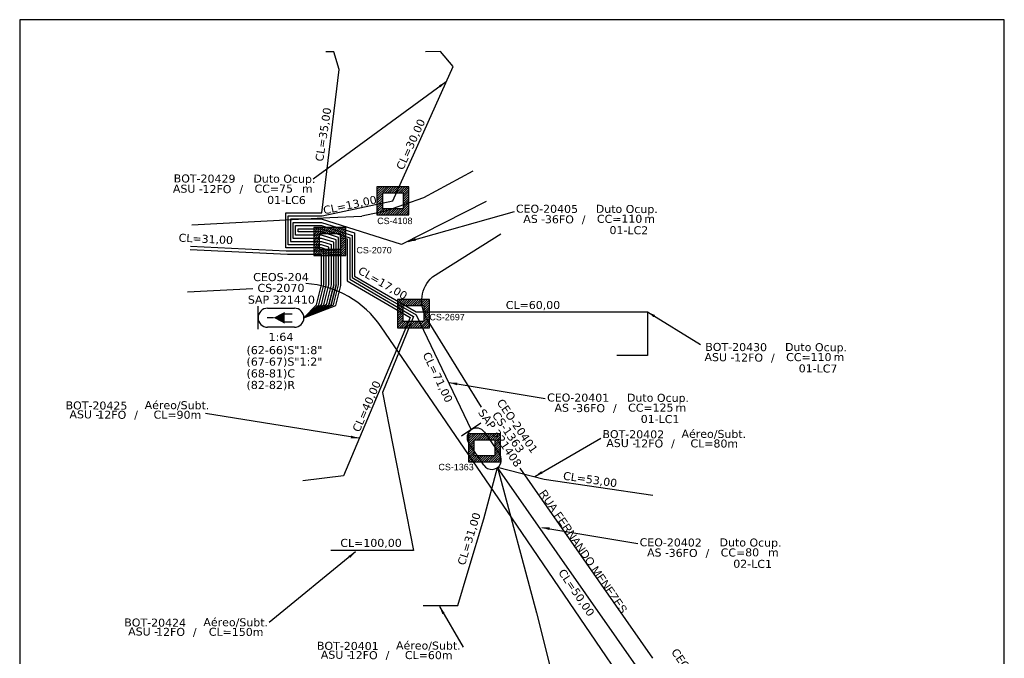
# Model space of a CAD drawing. Extents: x -89 to 749, y 705 to 1299.
# Drawn here: x 137.8 to 383.9, y 874.4 to 1034.1 of the extents above; entities that cross this region are included whole.
import ezdxf
from ezdxf.enums import TextEntityAlignment as Align

# ---------------------------------------------------------------- set-up
doc = ezdxf.new("R2010")
doc.units = 0
for name, color, linetype in [('10.1-Caixas Subterrâneas', 5, 'Continuous'), ('20.4-CEOS', 1, 'Continuous'), ('20.5-CEO', 1, 'Continuous'), ('CAP a instalar', 1, 'Continuous'), ('celulas gpon', 7, 'Continuous'), ('label_cabos', 7, 'Continuous'), ('Legenda', 1, 'Continuous'), ('QUADRA', 7, 'Continuous'), ('Segmento de Logradouro Texto', 238, 'Continuous')]:
    doc.layers.add(name, color=color, linetype=linetype)
doc.layers.add('EXTRA', color=50, linetype='Continuous', plot=False)
doc.styles.add('ARIAL', font='arial.ttf')
doc.styles.add('DIGICADE', font='arial.ttf')
doc.styles.add('siredit', font='verdana.ttf')
doc.linetypes.add('FENCELINE1', pattern='A,0.25,-0.1,[133,ltypeshp.shx,S=0.1,R=0,X=-0.1,Y=0],-0.1,1', length=1.45)
doc.dimstyles.new('CC', dxfattribs={"dimtxt": 1, "dimasz": 2, "dimexe": 0.18, "dimexo": 0.0625, "dimgap": 0.09, "dimtad": 0, "dimdec": 0, "dimrnd": 1, "dimzin": 0, "dimdsep": 46, "dimtxsty": 'siredit', "dimblk": 'NONE', "dimcen": 0, "dimse1": 1, "dimse2": 1, "dimsd1": 1, "dimsd2": 1, "dimclrt": 7, "dimadec": 0, "dimazin": 0, "dimtfac": 1, "dimtdec": 0, "dimtofl": 0, "dimtmove": 0, "dimatfit": 3, "dimfxl": 1, "dimtolj": 1, "dimtzin": 0, "dimarcsym": 0})

# ---------------------------------------------------------------- blocks, each defined once
blk = doc.blocks.new('*X59')
at = {"color": 0, "linetype": 'Continuous'}
for p, q in [((-1.25, 0.34099), (-0.49099, 1.1)), ((-1.25, 0.517767), (-0.667767, 1.1)), ((-1.25, 0.694544), (-0.844544, 1.1)), ((-1.25, 0.87132), (-1.02132, 1.1)), ((-1.25, 1.048097), (-1.198097, 1.1)), ((-0.789214, 0.625), (-0.314214, 1.1)), ((-0.612437, 0.625), (-0.137437, 1.1)), ((-0.43566, 0.625), (0.03934, 1.1)), ((-0.258883, 0.625), (0.216117, 1.1)), ((-0.082107, 0.625), (0.392893, 1.1)), ((0.09467, 0.625), (0.56967, 1.1)), ((0.271447, 0.625), (0.746447, 1.1)), ((0.448223, 0.625), (0.923223, 1.1)), ((0.625, 0.625), (1.1, 1.1)), ((0.801777, 0.625), (1.25, 1.073223)), ((0.8035, 0.449947), (1.25, 0.896447)), ((-1.25, 0.164214), (-0.8035, 0.610714)), ((-1.25, -0.012563), (-0.8035, 0.433937)), ((-1.25, -0.18934), (-0.8035, 0.25716)), ((-1.25, -0.366117), (-0.8035, 0.080383)), ((0.8035, 0.27317), (1.25, 0.71967)), ((0.8035, 0.096393), (1.25, 0.542893)), ((0.8035, -0.080383), (1.25, 0.366117)), ((0.8035, -0.25716), (1.25, 0.18934)), ((0.8035, -0.433937), (1.25, 0.012563)), ((-1.25, -0.542893), (-0.8035, -0.096393)), ((-1.25, -0.71967), (-0.8035, -0.27317)), ((-1.25, -0.896447), (-0.8035, -0.449947)), ((-1.25, -1.073223), (-0.801777, -0.625)), ((-1.1, -1.1), (-0.625, -0.625)), ((-0.923223, -1.1), (-0.448223, -0.625)), ((-0.746447, -1.1), (-0.271447, -0.625)), ((-0.56967, -1.1), (-0.09467, -0.625)), ((-0.392893, -1.1), (0.082107, -0.625)), ((-0.216117, -1.1), (0.258883, -0.625)), ((-0.03934, -1.1), (0.43566, -0.625)), ((0.137437, -1.1), (0.612437, -0.625)), ((0.314214, -1.1), (0.789214, -0.625)), ((0.49099, -1.1), (1.25, -0.34099)), ((0.667767, -1.1), (1.25, -0.517767)), ((0.8035, -0.610714), (1.25, -0.164214)), ((0.844544, -1.1), (1.25, -0.694544)), ((1.02132, -1.1), (1.25, -0.87132)), ((1.198097, -1.1), (1.25, -1.048097))]:
    blk.add_line(p, q, dxfattribs=at)
blk = doc.blocks.new('MANHOLE_MQ')
at = {"color": 0, "linetype": 'Continuous'}
for p, q in [((0.00000623, 0.00000569), (-0.00000627, 0.00000569)), ((-0.00000627, 0.00000569), (-0.00000627, -0.00000531)), ((0.00000623, -0.00000531), (0.00000623, 0.00000569)), ((-0.00000404, 0.00000331), (0.00000399, 0.00000331)), ((-0.00000404, -0.00000294), (-0.00000404, 0.00000331)), ((0.00000399, 0.00000331), (0.00000399, -0.00000294)), ((0.00000399, -0.00000294), (-0.00000404, -0.00000294)), ((0.00000399, -0.00000294), (0.00000399, -0.00000294)), ((-0.00000627, -0.00000531), (0.00000623, -0.00000531))]:
    blk.add_line(p, q, dxfattribs=at)
at = {"color": 0, "linetype": 'Continuous', "xscale": 5e-06, "yscale": 5e-06, "zscale": 1e-05}
blk.add_blockref('*X59', (-0.00000002, 0.00000019), dxfattribs=at)
blk = doc.blocks.new('Inst CB DT OCUP CFOA-SM-AS-80-TS-36')
at = {"layer": 'label_cabos', "color": 0, "style": 'siredit'}
for tag, flags, p in [('ID_ATIVIDADE', 3, (1.31, 2.67)), ('FATOR', 1, (11.56, 2.55))]:
    blk.add_attdef(tag, text='', height=1, rotation=359.69, dxfattribs=dict(at, flags=flags)).set_placement(p, align=Align.MIDDLE_CENTER)
for tag, p in [('DESTINO_CABO', (3.13, 1.26)), ('TIPO_CABO', (13.11, 1.24)), ('TIPO_CABO', (1.76, 0)), ('CABO', (4.69, -0.05)), ('/', (7.71, -0.05)), ('LANCE', (10.91, 0)), ('UND', (15.96, 0)), ('FID', (13.15, -1.41))]:
    blk.add_attdef(tag, text='', height=1, rotation=359.69, dxfattribs=at).set_placement(p, align=Align.MIDDLE_CENTER)
blk.add_attdef('QTDE', (12.43, -0.47), '', height=1, rotation=359.69, dxfattribs=at)
blk = doc.blocks.new('_None')
blk = doc.blocks.new('LEGENDA DOS CABOS')
at = {"layer": 'EXTRA', "color": 0, "style": 'siredit'}
for tag, p in [('ID', (4.6, 0.97)), ('XX', (9.03, 0.97))]:
    blk.add_attdef(tag, text='', height=0.48, rotation=359.69, dxfattribs=at).set_placement(p, align=Align.MIDDLE_CENTER)
at = {"layer": 'Legenda', "color": 0, "style": 'siredit'}
for tag, p in [('TIPO_CABO', (1.31, 0)), ('CABO', (4.69, -0.05)), ('/', (6.81, -0.05)), ('METROS', (10.03, -0.05))]:
    blk.add_attdef(tag, text='', height=0.8, rotation=359.69, dxfattribs=at).set_placement(p, align=Align.MIDDLE_CENTER)
blk = doc.blocks.new('Inst CB DT OCUP CFOA-SM-ASU-120-S-12')
at = {"layer": 'label_cabos', "color": 0, "style": 'siredit'}
for tag, flags, p in [('ID_ATIVIDADE', 3, (1.31, 2.67)), ('FATOR', 1, (11.56, 2.55))]:
    blk.add_attdef(tag, text='', height=1, rotation=359.69, dxfattribs=dict(at, flags=flags)).set_placement(p, align=Align.MIDDLE_CENTER)
for tag, p in [('DESTINO_CABO', (3.13, 1.26)), ('TIPO_CABO', (13.11, 1.24)), ('TIPO_CABO', (1.26, 0)), ('CABO', (4.69, -0.05)), ('/', (7.71, -0.05)), ('LANCE', (10.91, 0)), ('UND', (15.96, 0)), ('FID', (13.15, -1.41))]:
    blk.add_attdef(tag, text='', height=1, rotation=359.69, dxfattribs=at).set_placement(p, align=Align.MIDDLE_CENTER)
blk.add_attdef('QTDE', (12.43, -0.47), '', height=1, rotation=359.69, dxfattribs=at)
blk = doc.blocks.new('*U76')
at = {"layer": '20.4-CEOS', "color": 7, "style": 'siredit'}
for tag, p in [('FIBRAS_SPLITTER', (0, 0)), ('FIBRAS_TOP_C', (0, -4.13)), ('RESERVA_FINAIS', (0, -5.46))]:
    blk.add_attdef(tag, p, '', height=1.01, dxfattribs=at)
for tag, p, flags in [('ID_ATIVIDADE', (0, -6.77), 3), ('FATOR', (0, -8.09), 1), ('QTDE', (0, -9.4), 1), ('FID', (0, -10.71), 1)]:
    blk.add_attdef(tag, p, '', height=1.01, dxfattribs=dict(at, flags=flags))
blk = doc.blocks.new('*U77')
at = {"layer": '20.4-CEOS', "color": 7, "style": 'siredit'}
blk.add_attdef('FIBRAS_SPLITTER', (0, 0), '', height=1.01, dxfattribs=at)
for tag, p, flags in [('ID_ATIVIDADE', (0, -1.48), 3), ('FATOR', (0, -2.79), 1), ('QTDE', (0, -4.11), 1), ('FID', (0, -5.42), 1)]:
    blk.add_attdef(tag, p, '', height=1.01, dxfattribs=dict(at, flags=flags))

msp = doc.modelspace()

# ---------------------------------------------------------------- linework, layer by layer
at = {"color": 7}
msp.add_lwpolyline([(137.83, 726.66), (383.93, 726.66), (383.93, 1034.12), (137.83, 1034.12)], close=True, dxfattribs=at)
for points in [[(216.31, 967.78), (215.07, 962.81)], [(216.92, 967.78), (215.69, 962.81)]]:
    msp.add_lwpolyline(points)
at = {"layer": '20.4-CEOS', "color": 7}
for p, q in [((199.8, 961.96), (206.49, 961.96)), ((206.49, 957.2), (199.8, 957.2))]:
    msp.add_line(p, q, dxfattribs=at)
for points in [[(197.42, 956.71), (197.42, 962.45)], [(203.94, 960.53), (205.97, 960.53)], [(201.3, 959.58), (199.69, 959.58)], [(203.94, 958.54), (205.97, 958.54)]]:
    msp.add_lwpolyline(points, dxfattribs=at)
msp.add_lwpolyline([(201.3, 959.58, 0, 2.94, 0), (204.06, 959.58, 2.94, 2.94, 0)], format="xyseb", dxfattribs=at)
for centre, start, end in [((199.8, 959.58), 90, 270), ((206.49, 959.58), 270, 90)]:
    msp.add_arc(centre, 2.38, start, end, dxfattribs=at)
at = {"layer": '20.5-CEO', "color": 7}
for p, q in [((254.01, 930.94), (257.8, 925.4)), ((253.85, 922.7), (250.06, 928.24))]:
    msp.add_line(p, q, dxfattribs=at)
msp.add_lwpolyline([(253.07, 933.2), (248.3, 929.94)], dxfattribs=at)
for centre, start, end in [((252.04, 929.59), 34.3498, 214.3498), ((255.83, 924.05), 214.3498, 34.3498)]:
    msp.add_arc(centre, 2.39, start, end, dxfattribs=at)
at = {"layer": 'CAP a instalar', "color": 7, "linetype": 'FENCELINE1', "ltscale": 5}
for points in [[(213.24, 962.81), (214.47, 967.78), (214.47, 970.21), (214.47, 974.22), (214.47, 976.62), (213.25, 977.03), (204.33, 977.03), (204.33, 985.83), (213.34, 985.83), (217.69, 1021.65), (216.34, 1026.1), (214.34, 1026.09)], [(208.87, 959.59), (213.85, 962.81), (215.08, 967.78), (215.08, 977.25), (213.25, 977.83), (204.95, 977.83), (204.95, 985.03), (213.42, 985.03), (231.12, 988.82), (246.19, 1022.42), (243.04, 1026.13), (239.3, 1026.09)], [(254.45, 988.67), (233.28, 977.87), (213.25, 984.23), (205.56, 984.23), (205.56, 978.63), (213.25, 978.63), (215.67, 977.86), (215.69, 967.78), (214.45, 962.81), (208.88, 959.59)], [(208.88, 959.59), (215.07, 962.81), (216.31, 967.78), (216.31, 978.47), (213.25, 979.43), (206.17, 979.43), (206.17, 983.43), (213.25, 983.43), (221.54, 980.82), (221.54, 970.02), (236.92, 961.03), (240.25, 961.03), (294.75, 961.03), (294.75, 950.12), (293.46, 950.12), (288.35, 950.12), (287.05, 950.12)], [(208.87, 959.59), (215.69, 962.81), (216.92, 967.78), (216.92, 979.06), (213.25, 980.23), (206.78, 980.23), (206.78, 982.63), (213.25, 982.63), (220.93, 980.19), (220.93, 969.66), (229.86, 964.42), (236.92, 960.32), (250.69, 931.57)], [(208.88, 959.59), (216.3, 962.81), (217.54, 967.78), (217.54, 979.67), (213.25, 981.03), (207.4, 981.03), (207.4, 981.83), (213.25, 981.83), (220.31, 979.61), (220.31, 969.24), (236.25, 959.93), (228.48, 940.91), (236.25, 901.36), (215.62, 901.36)], [(208.87, 959.58), (216.88, 962.66), (218.11, 967.63), (218.11, 979.53), (219.7, 979.3), (219.7, 968.79), (235.45, 959.64), (218.79, 920.07), (208.64, 918.83)], [(208.88, 959.59), (212.63, 962.81), (213.87, 967.78), (213.86, 974.28), (213.86, 976.23), (213.25, 976.23), (204.45, 976.23), (180.52, 977.39)], [(208.88, 959.59), (212.01, 962.81), (213.25, 967.78), (213.25, 970.94), (213.25, 975.43), (213.25, 975.43), (204.76, 975.43), (180.47, 976.59)], [(238.68, 887.65), (247.33, 887.65), (249.93, 896.29), (253.85, 909.33), (257.26, 922.13)], [(257.26, 922.13), (267.02, 885.78), (272.82, 862.56), (255.09, 856), (249.73, 856)], [(296.04, 915.17), (268.94, 919.1), (257.26, 922.13)], [(294.28, 869.18), (257.26, 922.13)]]:
    msp.add_lwpolyline(points, dxfattribs=at)
at = {"layer": 'CAP a instalar', "color": 7, "ltscale": 5}
msp.add_lwpolyline([(213.24, 962.81), (208.88, 959.59)], dxfattribs=at)
at = {"layer": 'QUADRA', "color": 4, "ltscale": 5e-05, "elevation": -0.24}
for points in [[(251.1, 996.2), (238.78, 989.57), (229.25, 986.27), (223.39, 985.02)], [(180.86, 982.84), (215.38, 984.69), (223.39, 985.02)], [(196.07, 966.83), (179.81, 966.02)], [(262.87, 921.93), (295.97, 874.47)], [(310.44, 822.95), (311.61, 825.56), (312.45, 829.29), (312.38, 832.14), (311.94, 834.23), (309.41, 838.17), (260.81, 909.55)]]:
    msp.add_lwpolyline(points, dxfattribs=at)
for points in [[(253.25, 937.19), (239.52, 959.52, -0.361157), (240.98, 969.78), (258.06, 980.53)], [(260.81, 909.55), (228.16, 957.32, 0.228166), (209.34, 968.16)]]:
    msp.add_lwpolyline(points, format="xyb", dxfattribs=at)

# ---------------------------------------------------------------- block references
at = {"layer": '10.1-Caixas Subterrâneas', "color": 30, "xscale": 639575.1086223164, "yscale": 639575.1086223164, "zscale": 639575.1086223164}
for p, rotation in [((231.12, 988.95, -0.24), 180.0000000000628), ((215.33, 978.78), 180.0000000000629), ((236.23, 960.73), 180.0000000000629), ((254, 927.17), 180.0000000000629)]:
    msp.add_blockref('MANHOLE_MQ', p, dxfattribs=dict(at, rotation=rotation))
at = {"layer": '20.4-CEOS', "color": 0, "lineweight": 0}
ref = msp.add_blockref('*U76', (194.52, 950.48), dxfattribs=dict(at, xscale=2, yscale=2, zscale=2))
ref.add_attrib('FIBRAS_SPLITTER', '(62-66)S"1:8"', (194.52, 950.48), dxfattribs={"color": 7, "height": 2.0194, "style": 'siredit'})
ref.add_attrib('FIBRAS_TOP_C', '(68-81)C', (194.52, 944.66), dxfattribs={"color": 7, "height": 2.019, "style": 'siredit'})
ref.add_attrib('RESERVA_FINAIS', '(82-82)R', (194.52, 941.77), dxfattribs={"color": 7, "height": 2.019, "style": 'siredit'})
at = {"layer": '20.4-CEOS', "color": 0, "lineweight": 0, "xscale": 2, "yscale": 2, "zscale": 2}
msp.add_blockref('*U77', (194.52, 947.6), dxfattribs=at).add_auto_attribs({'FIBRAS_SPLITTER': '(67-67)S"1:2"'})
at = {"layer": 'label_cabos', "color": 0, "lineweight": 0}
ref = msp.add_blockref('Inst CB DT OCUP CFOA-SM-ASU-120-S-12', (177.78, 991.86), dxfattribs=dict(at, xscale=2, yscale=2, zscale=2))
ref.add_attrib('DESTINO_CABO', 'BOT-20429', dxfattribs={"color": 0, "height": 2, "rotation": 359.69, "style": 'siredit'}).set_placement((184.05, 994.39), align=Align.MIDDLE_CENTER)
ref.add_attrib('CABO', '12FO', dxfattribs={"color": 0, "height": 2, "rotation": 359.69, "style": 'siredit'}).set_placement((187.15, 991.76), align=Align.MIDDLE_CENTER)
ref.add_attrib('TIPO_CABO', 'Duto Ocup.', dxfattribs={"color": 0, "height": 2, "rotation": 359.69, "style": 'siredit'}).set_placement((204, 994.35), align=Align.MIDDLE_CENTER)
ref.add_attrib('/', '/', dxfattribs={"color": 0, "height": 2, "rotation": 359.69, "style": 'siredit'}).set_placement((193.21, 991.76), align=Align.MIDDLE_CENTER)
ref.add_attrib('TIPO_CABO', 'ASU - ', dxfattribs={"color": 0, "height": 2, "rotation": 359.69, "style": 'siredit'}).set_placement((180.31, 991.85), align=Align.MIDDLE_CENTER)
ref.add_attrib('FID', ' 01-LC6', dxfattribs={"color": 0, "height": 2, "rotation": 359.69, "style": 'siredit'}).set_placement((204.08, 989.04), align=Align.MIDDLE_CENTER)
ref.add_attrib('LANCE', 'CC=', dxfattribs={"color": 0, "height": 2, "rotation": 359.69, "style": 'siredit'}).set_placement((199.6, 991.87), align=Align.MIDDLE_CENTER)
ref.add_attrib('QTDE', '75', (202.64, 990.91), dxfattribs={"color": 0, "height": 2, "rotation": 359.69, "style": 'siredit'})
ref.add_attrib('UND', 'm', dxfattribs={"color": 0, "height": 2, "rotation": 359.69, "style": 'siredit'}).set_placement((209.71, 991.87), align=Align.MIDDLE_CENTER)
ref = msp.add_blockref('Inst CB DT OCUP CFOA-SM-AS-80-TS-36', (263.36, 984.3), dxfattribs=dict(at, xscale=2, yscale=2, zscale=2))
ref.add_attrib('DESTINO_CABO', 'CEO-20405', dxfattribs={"color": 0, "height": 2, "rotation": 359.69, "style": 'siredit'}).set_placement((269.62, 986.83), align=Align.MIDDLE_CENTER)
ref.add_attrib('CABO', '36FO', dxfattribs={"color": 0, "height": 2, "rotation": 359.69, "style": 'siredit'}).set_placement((272.73, 984.2), align=Align.MIDDLE_CENTER)
ref.add_attrib('TIPO_CABO', 'Duto Ocup.', dxfattribs={"color": 0, "height": 2, "rotation": 359.69, "style": 'siredit'}).set_placement((289.57, 986.79), align=Align.MIDDLE_CENTER)
ref.add_attrib('/', '/', dxfattribs={"color": 0, "height": 2, "rotation": 359.69, "style": 'siredit'}).set_placement((278.78, 984.2), align=Align.MIDDLE_CENTER)
ref.add_attrib('TIPO_CABO', 'AS - ', dxfattribs={"color": 0, "height": 2, "rotation": 359.69, "style": 'siredit'}).set_placement((266.88, 984.3), align=Align.MIDDLE_CENTER)
ref.add_attrib('FID', ' 01-LC2', dxfattribs={"color": 0, "height": 2, "rotation": 359.69, "style": 'siredit'}).set_placement((289.65, 981.48), align=Align.MIDDLE_CENTER)
ref.add_attrib('LANCE', 'CC=', dxfattribs={"color": 0, "height": 2, "rotation": 359.69, "style": 'siredit'}).set_placement((285.17, 984.31), align=Align.MIDDLE_CENTER)
ref.add_attrib('QTDE', '110', (288.21, 983.36), dxfattribs={"color": 0, "height": 2, "rotation": 359.69, "style": 'siredit'})
ref.add_attrib('UND', 'm', dxfattribs={"color": 0, "height": 2, "rotation": 359.69, "style": 'siredit'}).set_placement((295.28, 984.31), align=Align.MIDDLE_CENTER)
ref = msp.add_blockref('Inst CB DT OCUP CFOA-SM-ASU-120-S-12', (310.65, 949.73), dxfattribs=dict(at, xscale=2, yscale=2, zscale=2))
ref.add_attrib('DESTINO_CABO', 'BOT-20430', dxfattribs={"color": 0, "height": 2, "rotation": 359.69, "style": 'siredit'}).set_placement((316.91, 952.26), align=Align.MIDDLE_CENTER)
ref.add_attrib('CABO', '12FO', dxfattribs={"color": 0, "height": 2, "rotation": 359.69, "style": 'siredit'}).set_placement((320.02, 949.63), align=Align.MIDDLE_CENTER)
ref.add_attrib('TIPO_CABO', 'Duto Ocup.', dxfattribs={"color": 0, "height": 2, "rotation": 359.69, "style": 'siredit'}).set_placement((336.87, 952.22), align=Align.MIDDLE_CENTER)
ref.add_attrib('/', '/', dxfattribs={"color": 0, "height": 2, "rotation": 359.69, "style": 'siredit'}).set_placement((326.08, 949.63), align=Align.MIDDLE_CENTER)
ref.add_attrib('TIPO_CABO', 'ASU - ', dxfattribs={"color": 0, "height": 2, "rotation": 359.69, "style": 'siredit'}).set_placement((313.17, 949.72), align=Align.MIDDLE_CENTER)
ref.add_attrib('FID', ' 01-LC7', dxfattribs={"color": 0, "height": 2, "rotation": 359.69, "style": 'siredit'}).set_placement((336.94, 946.91), align=Align.MIDDLE_CENTER)
ref.add_attrib('LANCE', 'CC=', dxfattribs={"color": 0, "height": 2, "rotation": 359.69, "style": 'siredit'}).set_placement((332.47, 949.74), align=Align.MIDDLE_CENTER)
ref.add_attrib('QTDE', '110', (335.51, 948.78), dxfattribs={"color": 0, "height": 2, "rotation": 359.69, "style": 'siredit'})
ref.add_attrib('UND', 'm', dxfattribs={"color": 0, "height": 2, "rotation": 359.69, "style": 'siredit'}).set_placement((342.58, 949.74), align=Align.MIDDLE_CENTER)
ref = msp.add_blockref('Inst CB DT OCUP CFOA-SM-AS-80-TS-36', (271.16, 937.08), dxfattribs=dict(at, xscale=2, yscale=2, zscale=2))
ref.add_attrib('DESTINO_CABO', 'CEO-20401', dxfattribs={"color": 0, "height": 2, "rotation": 359.69, "style": 'siredit'}).set_placement((277.42, 939.61), align=Align.MIDDLE_CENTER)
ref.add_attrib('CABO', '36FO', dxfattribs={"color": 0, "height": 2, "rotation": 359.69, "style": 'siredit'}).set_placement((280.53, 936.98), align=Align.MIDDLE_CENTER)
ref.add_attrib('TIPO_CABO', 'Duto Ocup.', dxfattribs={"color": 0, "height": 2, "rotation": 359.69, "style": 'siredit'}).set_placement((297.37, 939.57), align=Align.MIDDLE_CENTER)
ref.add_attrib('/', '/', dxfattribs={"color": 0, "height": 2, "rotation": 359.69, "style": 'siredit'}).set_placement((286.58, 936.98), align=Align.MIDDLE_CENTER)
ref.add_attrib('TIPO_CABO', 'AS - ', dxfattribs={"color": 0, "height": 2, "rotation": 359.69, "style": 'siredit'}).set_placement((274.68, 937.08), align=Align.MIDDLE_CENTER)
ref.add_attrib('FID', ' 01-LC1', dxfattribs={"color": 0, "height": 2, "rotation": 359.69, "style": 'siredit'}).set_placement((297.45, 934.26), align=Align.MIDDLE_CENTER)
ref.add_attrib('LANCE', 'CC=', dxfattribs={"color": 0, "height": 2, "rotation": 359.69, "style": 'siredit'}).set_placement((292.97, 937.09), align=Align.MIDDLE_CENTER)
ref.add_attrib('QTDE', '125', (296.01, 936.13), dxfattribs={"color": 0, "height": 2, "rotation": 359.69, "style": 'siredit'})
ref.add_attrib('UND', 'm', dxfattribs={"color": 0, "height": 2, "rotation": 359.69, "style": 'siredit'}).set_placement((303.08, 937.09), align=Align.MIDDLE_CENTER)
ref = msp.add_blockref('LEGENDA DOS CABOS', (148.54, 934.38), dxfattribs=dict(at, xscale=2, yscale=2, zscale=2))
ref.add_attrib('ID', 'BOT-20425', dxfattribs={"color": 0, "height": 2, "rotation": 359.69, "style": 'siredit'}).set_placement((157.02, 937.64), align=Align.MIDDLE_CENTER)
ref.add_attrib('CABO', '12FO', dxfattribs={"color": 0, "height": 2, "rotation": 359.69, "style": 'siredit'}).set_placement((160.86, 935.33), align=Align.MIDDLE_CENTER)
ref.add_attrib('METROS', 'CL=90m', dxfattribs={"color": 0, "height": 2, "rotation": 359.69, "style": 'siredit'}).set_placement((177.25, 935.33), align=Align.MIDDLE_CENTER)
ref.add_attrib('XX', 'Aéreo/Subt.', dxfattribs={"color": 0, "height": 2, "rotation": 359.69, "style": 'siredit'}).set_placement((177.15, 937.72), align=Align.MIDDLE_CENTER)
ref.add_attrib('/', '/', dxfattribs={"color": 0, "height": 2, "rotation": 359.69, "style": 'siredit'}).set_placement((166.92, 935.33), align=Align.MIDDLE_CENTER)
ref.add_attrib('TIPO_CABO', 'ASU -', dxfattribs={"color": 0, "height": 2, "rotation": 359.69, "style": 'siredit'}).set_placement((154.02, 935.42), align=Align.MIDDLE_CENTER)
ref = msp.add_blockref('LEGENDA DOS CABOS', (282.72, 927.19), dxfattribs=dict(at, xscale=2, yscale=2, zscale=2))
ref.add_attrib('ID', 'BOT-20402', dxfattribs={"color": 0, "height": 2, "rotation": 359.69, "style": 'siredit'}).set_placement((291.2, 930.45), align=Align.MIDDLE_CENTER)
ref.add_attrib('CABO', '12FO', dxfattribs={"color": 0, "height": 2, "rotation": 359.69, "style": 'siredit'}).set_placement((295.05, 928.14), align=Align.MIDDLE_CENTER)
ref.add_attrib('METROS', 'CL=80m', dxfattribs={"color": 0, "height": 2, "rotation": 359.69, "style": 'siredit'}).set_placement((311.44, 928.14), align=Align.MIDDLE_CENTER)
ref.add_attrib('XX', 'Aéreo/Subt.', dxfattribs={"color": 0, "height": 2, "rotation": 359.69, "style": 'siredit'}).set_placement((311.33, 930.54), align=Align.MIDDLE_CENTER)
ref.add_attrib('/', '/', dxfattribs={"color": 0, "height": 2, "rotation": 359.69, "style": 'siredit'}).set_placement((301.1, 928.14), align=Align.MIDDLE_CENTER)
ref.add_attrib('TIPO_CABO', 'ASU -', dxfattribs={"color": 0, "height": 2, "rotation": 359.69, "style": 'siredit'}).set_placement((288.2, 928.24), align=Align.MIDDLE_CENTER)
ref = msp.add_blockref('Inst CB DT OCUP CFOA-SM-AS-80-TS-36', (294.29, 900.88), dxfattribs=dict(at, xscale=2, yscale=2, zscale=2))
ref.add_attrib('DESTINO_CABO', 'CEO-20402', dxfattribs={"color": 0, "height": 2, "rotation": 359.69, "style": 'siredit'}).set_placement((300.55, 903.4), align=Align.MIDDLE_CENTER)
ref.add_attrib('CABO', '36FO', dxfattribs={"color": 0, "height": 2, "rotation": 359.69, "style": 'siredit'}).set_placement((303.66, 900.77), align=Align.MIDDLE_CENTER)
ref.add_attrib('TIPO_CABO', 'Duto Ocup.', dxfattribs={"color": 0, "height": 2, "rotation": 359.69, "style": 'siredit'}).set_placement((320.51, 903.37), align=Align.MIDDLE_CENTER)
ref.add_attrib('/', '/', dxfattribs={"color": 0, "height": 2, "rotation": 359.69, "style": 'siredit'}).set_placement((309.72, 900.77), align=Align.MIDDLE_CENTER)
ref.add_attrib('TIPO_CABO', 'AS - ', dxfattribs={"color": 0, "height": 2, "rotation": 359.69, "style": 'siredit'}).set_placement((297.81, 900.87), align=Align.MIDDLE_CENTER)
ref.add_attrib('FID', ' 02-LC1', dxfattribs={"color": 0, "height": 2, "rotation": 359.69, "style": 'siredit'}).set_placement((320.59, 898.05), align=Align.MIDDLE_CENTER)
ref.add_attrib('LANCE', 'CC=', dxfattribs={"color": 0, "height": 2, "rotation": 359.69, "style": 'siredit'}).set_placement((316.11, 900.88), align=Align.MIDDLE_CENTER)
ref.add_attrib('QTDE', '80', (319.15, 899.93), dxfattribs={"color": 0, "height": 2, "rotation": 359.69, "style": 'siredit'})
ref.add_attrib('UND', 'm', dxfattribs={"color": 0, "height": 2, "rotation": 359.69, "style": 'siredit'}).set_placement((326.22, 900.88), align=Align.MIDDLE_CENTER)
ref = msp.add_blockref('LEGENDA DOS CABOS', (163.21, 880.08), dxfattribs=dict(at, xscale=2, yscale=2, zscale=2))
ref.add_attrib('ID', 'BOT-20424', dxfattribs={"color": 0, "height": 2, "rotation": 359.69, "style": 'siredit'}).set_placement((171.69, 883.34), align=Align.MIDDLE_CENTER)
ref.add_attrib('CABO', '12FO', dxfattribs={"color": 0, "height": 2, "rotation": 359.69, "style": 'siredit'}).set_placement((175.54, 881.03), align=Align.MIDDLE_CENTER)
ref.add_attrib('METROS', 'CL=150m', dxfattribs={"color": 0, "height": 2, "rotation": 359.69, "style": 'siredit'}).set_placement((191.93, 881.03), align=Align.MIDDLE_CENTER)
ref.add_attrib('XX', 'Aéreo/Subt.', dxfattribs={"color": 0, "height": 2, "rotation": 359.69, "style": 'siredit'}).set_placement((191.82, 883.43), align=Align.MIDDLE_CENTER)
ref.add_attrib('/', '/', dxfattribs={"color": 0, "height": 2, "rotation": 359.69, "style": 'siredit'}).set_placement((181.59, 881.03), align=Align.MIDDLE_CENTER)
ref.add_attrib('TIPO_CABO', 'ASU -', dxfattribs={"color": 0, "height": 2, "rotation": 359.69, "style": 'siredit'}).set_placement((168.69, 881.12), align=Align.MIDDLE_CENTER)
ref = msp.add_blockref('LEGENDA DOS CABOS', (211.36, 874.26), dxfattribs=dict(at, xscale=2, yscale=2, zscale=2))
ref.add_attrib('ID', 'BOT-20401', dxfattribs={"color": 0, "height": 2, "rotation": 359.69, "style": 'siredit'}).set_placement((219.84, 877.52), align=Align.MIDDLE_CENTER)
ref.add_attrib('CABO', '12FO', dxfattribs={"color": 0, "height": 2, "rotation": 359.69, "style": 'siredit'}).set_placement((223.69, 875.21), align=Align.MIDDLE_CENTER)
ref.add_attrib('METROS', 'CL=60m', dxfattribs={"color": 0, "height": 2, "rotation": 359.69, "style": 'siredit'}).set_placement((240.07, 875.21), align=Align.MIDDLE_CENTER)
ref.add_attrib('XX', 'Aéreo/Subt.', dxfattribs={"color": 0, "height": 2, "rotation": 359.69, "style": 'siredit'}).set_placement((239.97, 877.61), align=Align.MIDDLE_CENTER)
ref.add_attrib('/', '/', dxfattribs={"color": 0, "height": 2, "rotation": 359.69, "style": 'siredit'}).set_placement((229.74, 875.21), align=Align.MIDDLE_CENTER)
ref.add_attrib('TIPO_CABO', 'ASU -', dxfattribs={"color": 0, "height": 2, "rotation": 359.69, "style": 'siredit'}).set_placement((216.84, 875.31), align=Align.MIDDLE_CENTER)

# ---------------------------------------------------------------- texts
at = {"layer": '10.1-Caixas Subterrâneas', "color": 30, "style": 'ARIAL'}
for s, p in [('CS-4108', (227.19, 983, -0.24)), ('CS-2070', (222, 975.68, -0.24)), ('CS-2697', (240.25, 958.95)), ('CS-1363', (242.49, 921.45))]:
    msp.add_text(s, height=1.6, dxfattribs=at).set_placement(p)
at = {"layer": '20.4-CEOS', "color": 7, "style": 'siredit'}
for s, p in [('CEOS-204', (203.14, 970.77)), ('CS-2070', (203.14, 968.06)), ('SAP 321410', (203.25, 965.12)), ('1:64', (203.14, 955.81))]:
    msp.add_text(s, height=2.019, dxfattribs=at).set_placement(p, align=Align.TOP_CENTER)
for s, p in [('CEO-20401', (263.06, 933.09)), ('CEO-20402', (306.66, 870.7))]:
    msp.add_text(s, height=2.019, rotation=304.3498, dxfattribs=at).set_placement(p, align=Align.TOP_CENTER)
at = {"layer": '20.5-CEO', "color": 7, "style": 'siredit'}
for s, p in [('SAP 321408', (258.73, 930.1)), ('CS-1363', (260.81, 931.52))]:
    msp.add_text(s, height=2.028, rotation=304.3498, dxfattribs=at).set_placement(p, align=Align.TOP_CENTER)
at = {"layer": 'celulas gpon', "style": 'siredit'}
for s, rotation, p in [('CL=35,00', 81.2153, (213.65, 998.55)), ('CL=30,00', 65.5811, (233.65, 996.36)), ('CL=13,00', 11.9447, (213.92, 985.42)), ('CL=31,00', 357.2489, (177.52, 978.63)), ('CL=17,00', 329.972, (222.21, 970.79)), ('CL=60,00', 0.0702, (259.33, 961.77)), ('CL=71,00', 295.6098, (238.5, 950.4)), ('CL=40,00', 66.4528, (222.73, 930.82)), ('CL=53,00', 351.7959, (273.55, 919.13)), ('CL=31,00', 72.9147, (249.09, 897.52)), ('CL=100,00', 0.0702, (217.98, 902.27)), ('CL=50,00', 304.3682, (272.35, 895.9))]:
    msp.add_text(s, height=2, rotation=rotation, dxfattribs=at).set_placement(p)
at = {"layer": 'Segmento de Logradouro Texto', "color": 5, "linetype": 'Continuous', "insert": (269.21, 916.83, -0.24), "char_height": 2, "width": 55.0418, "attachment_point": 1, "rotation": 304.2759, "style": 'DIGICADE'}
msp.add_mtext('\\o\\l\\fArial|b0|i0|c0|p34;\\T1.0000000000;\\W1.0000000000;RUA FERNANDO MENEZES', dxfattribs=at)

# ---------------------------------------------------------------- leaders
at = {"layer": 'label_cabos'}
for points in [[(244.43, 1018.62), (211.16, 994.2)], [(234.92, 978.63), (261.48, 986.18)], [(294.75, 961.03), (308.01, 952.87)], [(245.18, 943.35), (269.18, 939.35)], [(222.61, 929.45), (184.26, 935.67)], [(266.61, 919.92), (283.09, 929.43)], [(268.31, 907.14), (292.32, 903.14)], [(221.79, 901.05), (200.2, 883.34)], [(242.76, 887.34), (248.7, 877.21)]]:
    msp.add_leader(points, dimstyle='CC', override={"dimgap": 0.09, "dimtad": 0}, dxfattribs=at)

doc.saveas('drawing.dxf')
